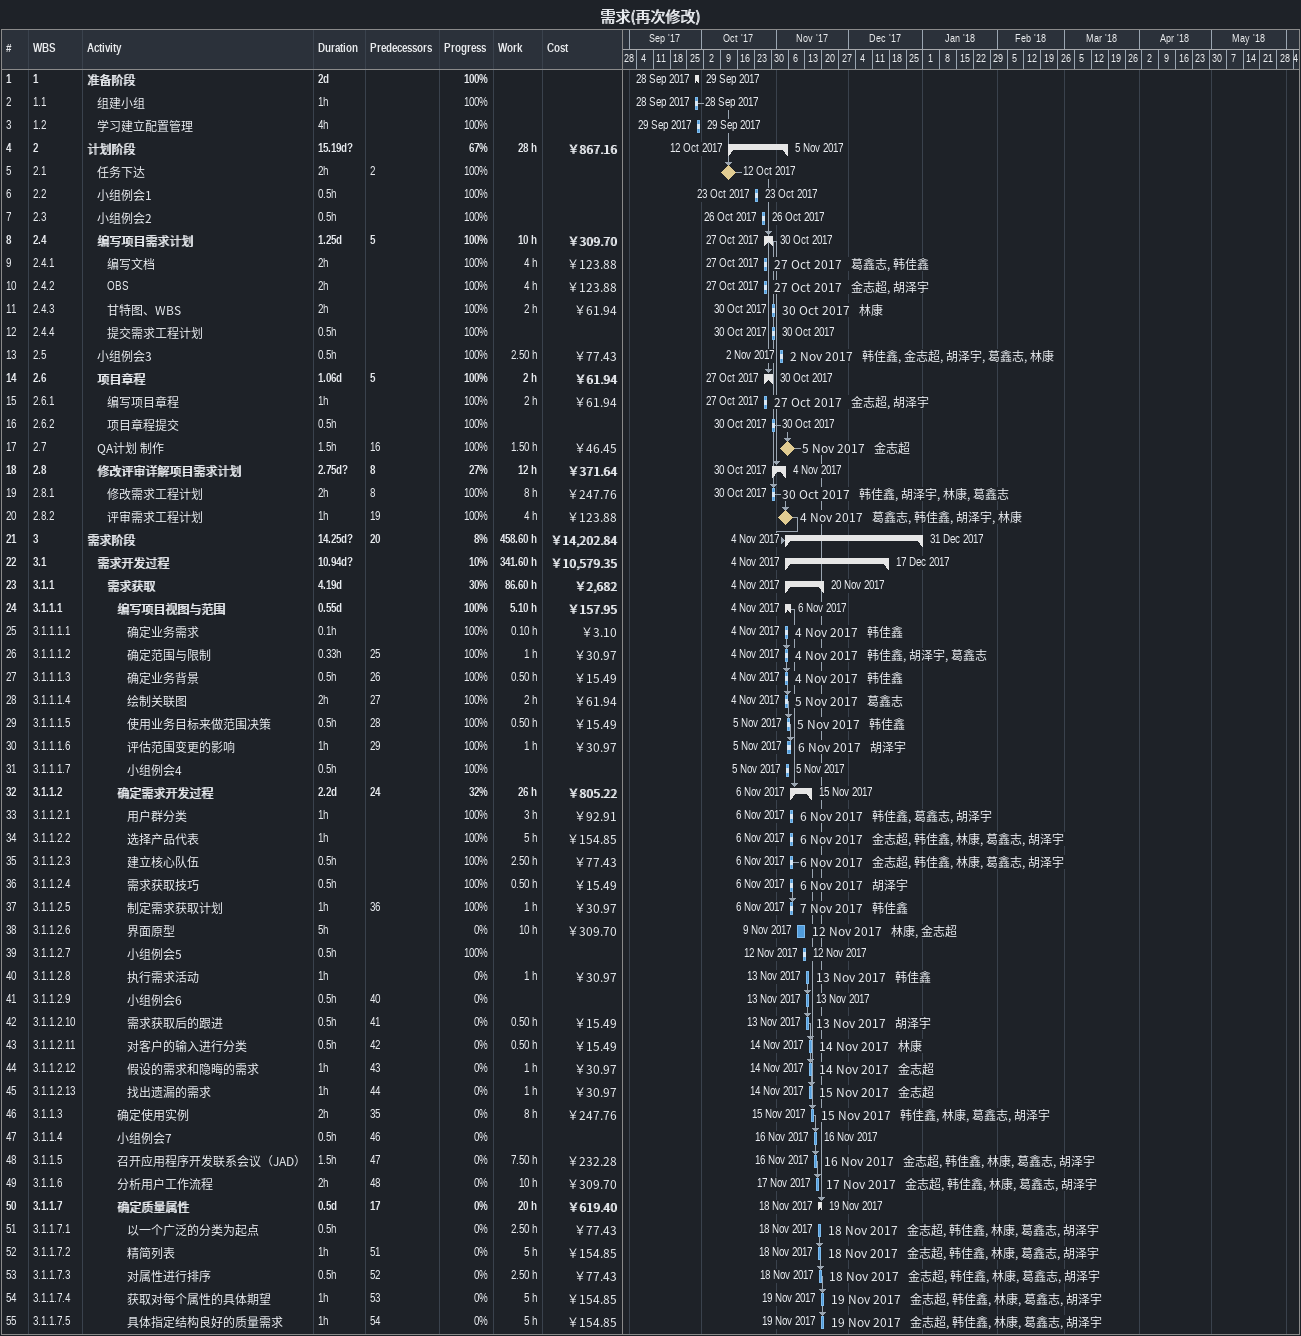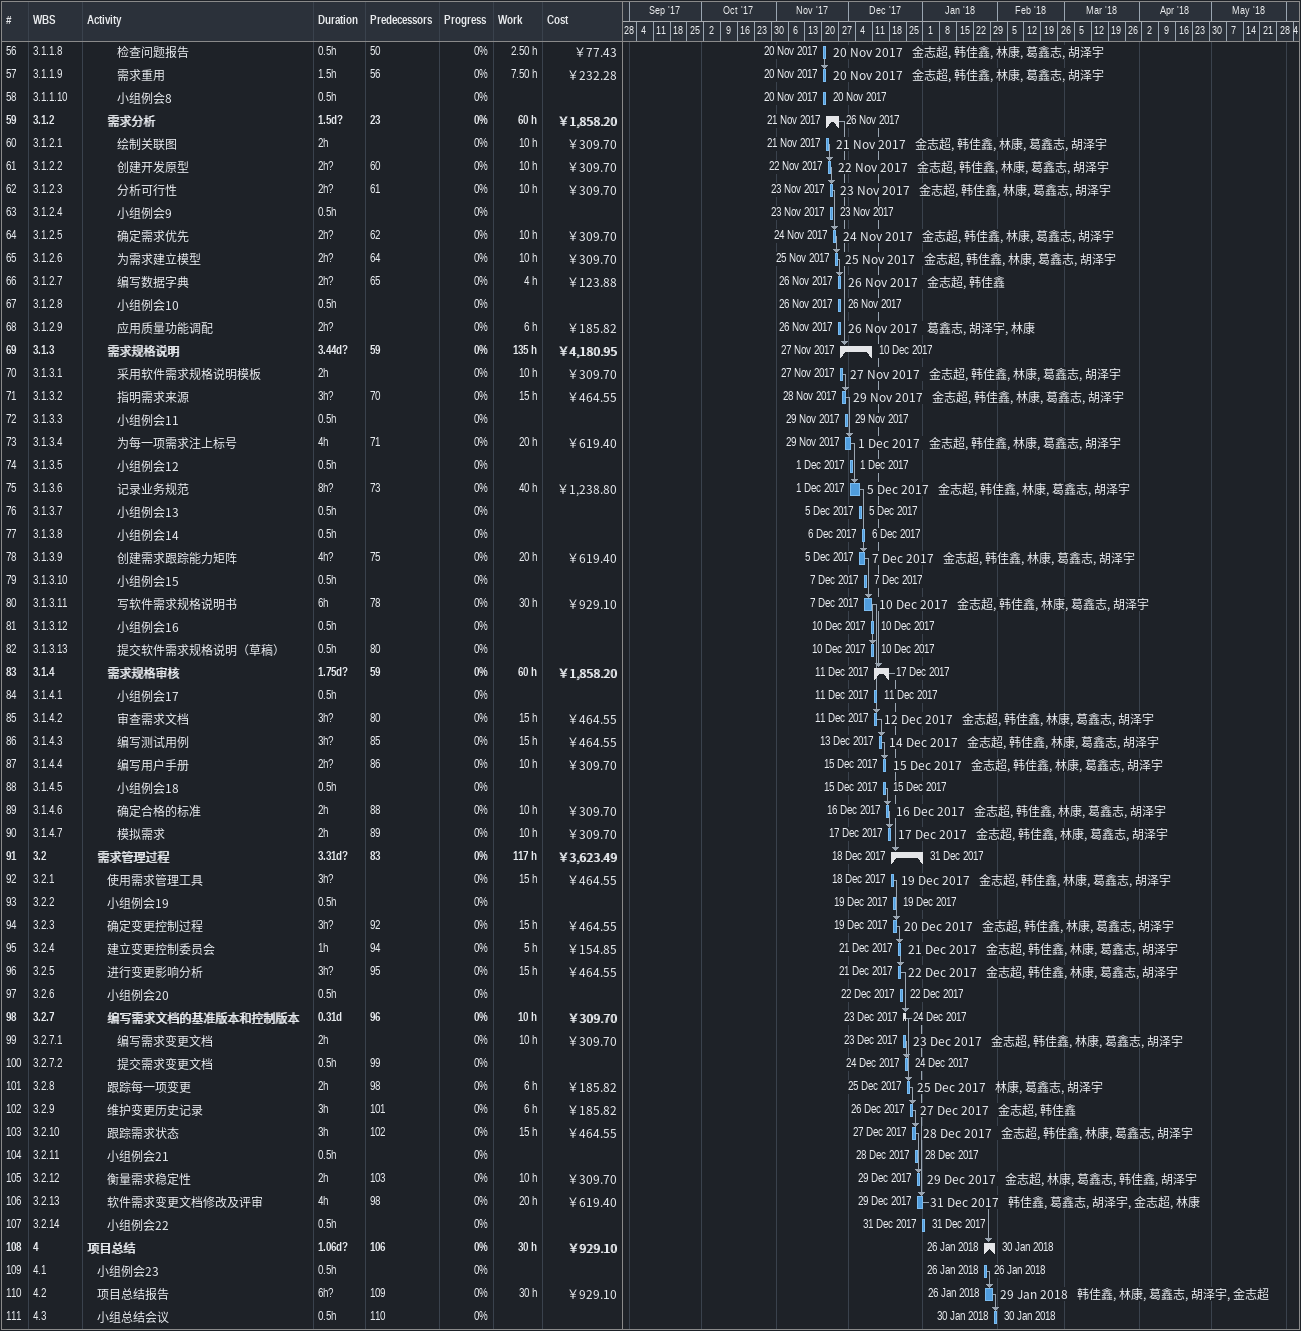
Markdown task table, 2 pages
需求(再次修改)

| ID | WBS | Task | Duration | Start | Finish | Predecessors | Resources | % complete | Work (h) | Cost (￥) |
|---|---|---|---|---|---|---|---|---|---|---|
| 1 | 1 | **准备阶段** | 2d | 2017-09-28 | 2017-09-29 |  |  | 100 |  |  |
| 2 | 1.1 | 组建小组 | 1h | 2017-09-28 | 2017-09-28 |  |  | 100 |  |  |
| 3 | 1.2 | 学习建立配置管理 | 4h | 2017-09-29 | 2017-09-29 |  |  | 100 |  |  |
| 4 | 2 | **计划阶段** | 15.19d? | 2017-10-12 | 2017-11-05 |  |  | 67 | 28 | 867.16 |
| 5 | 2.1 | 任务下达 | 2h | 2017-10-12 | 2017-10-12 | 2 |  | 100 |  |  |
| 6 | 2.2 | 小组例会1 | 0.5h | 2017-10-23 | 2017-10-23 |  |  | 100 |  |  |
| 7 | 2.3 | 小组例会2 | 0.5h | 2017-10-26 | 2017-10-26 |  |  | 100 |  |  |
| 8 | 2.4 | **编写项目需求计划** | 1.25d | 2017-10-27 | 2017-10-30 | 5 |  | 100 | 10 | 309.70 |
| 9 | 2.4.1 | 编写文档 | 2h | 2017-10-27 | 2017-10-27 |  | 葛鑫志, 韩佳鑫 | 100 | 4 | 123.88 |
| 10 | 2.4.2 | OBS | 2h | 2017-10-27 | 2017-10-27 |  | 金志超, 胡泽宇 | 100 | 4 | 123.88 |
| 11 | 2.4.3 | 甘特图、WBS | 2h | 2017-10-30 | 2017-10-30 |  | 林康 | 100 | 2 | 61.94 |
| 12 | 2.4.4 | 提交需求工程计划 | 0.5h | 2017-10-30 | 2017-10-30 |  |  | 100 |  |  |
| 13 | 2.5 | 小组例会3 | 0.5h | 2017-11-02 | 2017-11-02 |  | 韩佳鑫, 金志超, 胡泽宇, 葛鑫志, 林康 | 100 | 2.50 | 77.43 |
| 14 | 2.6 | **项目章程** | 1.06d | 2017-10-27 | 2017-10-30 | 5 |  | 100 | 2 | 61.94 |
| 15 | 2.6.1 | 编写项目章程 | 1h | 2017-10-27 | 2017-10-27 |  | 金志超, 胡泽宇 | 100 | 2 | 61.94 |
| 16 | 2.6.2 | 项目章程提交 | 0.5h | 2017-10-30 | 2017-10-30 |  |  | 100 |  |  |
| 17 | 2.7 | QA计划 制作 | 1.5h | 2017-11-05 | 2017-11-05 | 16 | 金志超 | 100 | 1.50 | 46.45 |
| 18 | 2.8 | **修改评审详解项目需求计划** | 2.75d? | 2017-10-30 | 2017-11-04 | 8 |  | 27 | 12 | 371.64 |
| 19 | 2.8.1 | 修改需求工程计划 | 2h | 2017-10-30 | 2017-10-30 | 8 | 韩佳鑫, 胡泽宇, 林康, 葛鑫志 | 100 | 8 | 247.76 |
| 20 | 2.8.2 | 评审需求工程计划 | 1h | 2017-11-04 | 2017-11-04 | 19 | 葛鑫志, 韩佳鑫, 胡泽宇, 林康 | 100 | 4 | 123.88 |
| 21 | 3 | **需求阶段** | 14.25d? | 2017-11-04 | 2017-12-31 | 20 |  | 8 | 458.60 | 14202.84 |
| 22 | 3.1 | **需求开发过程** | 10.94d? | 2017-11-04 | 2017-12-17 |  |  | 10 | 341.60 | 10579.35 |
| 23 | 3.1.1 | **需求获取** | 4.19d | 2017-11-04 | 2017-11-20 |  |  | 30 | 86.60 | 2682 |
| 24 | 3.1.1.1 | **编写项目视图与范围** | 0.55d | 2017-11-04 | 2017-11-06 |  |  | 100 | 5.10 | 157.95 |
| 25 | 3.1.1.1.1 | 确定业务需求 | 0.1h | 2017-11-04 | 2017-11-04 |  | 韩佳鑫 | 100 | 0.10 | 3.10 |
| 26 | 3.1.1.1.2 | 确定范围与限制 | 0.33h | 2017-11-04 | 2017-11-04 | 25 | 韩佳鑫, 胡泽宇, 葛鑫志 | 100 | 1 | 30.97 |
| 27 | 3.1.1.1.3 | 确定业务背景 | 0.5h | 2017-11-04 | 2017-11-04 | 26 | 韩佳鑫 | 100 | 0.50 | 15.49 |
| 28 | 3.1.1.1.4 | 绘制关联图 | 2h | 2017-11-04 | 2017-11-05 | 27 | 葛鑫志 | 100 | 2 | 61.94 |
| 29 | 3.1.1.1.5 | 使用业务目标来做范围决策 | 0.5h | 2017-11-05 | 2017-11-05 | 28 | 韩佳鑫 | 100 | 0.50 | 15.49 |
| 30 | 3.1.1.1.6 | 评估范围变更的影响 | 1h | 2017-11-05 | 2017-11-06 | 29 | 胡泽宇 | 100 | 1 | 30.97 |
| 31 | 3.1.1.1.7 | 小组例会4 | 0.5h | 2017-11-05 | 2017-11-05 |  |  | 100 |  |  |
| 32 | 3.1.1.2 | **确定需求开发过程** | 2.2d | 2017-11-06 | 2017-11-15 | 24 |  | 32 | 26 | 805.22 |
| 33 | 3.1.1.2.1 | 用户群分类 | 1h | 2017-11-06 | 2017-11-06 |  | 韩佳鑫, 葛鑫志, 胡泽宇 | 100 | 3 | 92.91 |
| 34 | 3.1.1.2.2 | 选择产品代表 | 1h | 2017-11-06 | 2017-11-06 |  | 金志超, 韩佳鑫, 林康, 葛鑫志, 胡泽宇 | 100 | 5 | 154.85 |
| 35 | 3.1.1.2.3 | 建立核心队伍 | 0.5h | 2017-11-06 | 2017-11-06 |  | 金志超, 韩佳鑫, 林康, 葛鑫志, 胡泽宇 | 100 | 2.50 | 77.43 |
| 36 | 3.1.1.2.4 | 需求获取技巧 | 0.5h | 2017-11-06 | 2017-11-06 |  | 胡泽宇 | 100 | 0.50 | 15.49 |
| 37 | 3.1.1.2.5 | 制定需求获取计划 | 1h | 2017-11-06 | 2017-11-07 | 36 | 韩佳鑫 | 100 | 1 | 30.97 |
| 38 | 3.1.1.2.6 | 界面原型 | 5h | 2017-11-09 | 2017-11-12 |  | 林康, 金志超 | 0 | 10 | 309.70 |
| 39 | 3.1.1.2.7 | 小组例会5 | 0.5h | 2017-11-12 | 2017-11-12 |  |  | 100 |  |  |
| 40 | 3.1.1.2.8 | 执行需求活动 | 1h | 2017-11-13 | 2017-11-13 |  | 韩佳鑫 | 0 | 1 | 30.97 |
| 41 | 3.1.1.2.9 | 小组例会6 | 0.5h | 2017-11-13 | 2017-11-13 | 40 |  | 0 |  |  |
| 42 | 3.1.1.2.10 | 需求获取后的跟进 | 0.5h | 2017-11-13 | 2017-11-13 | 41 | 胡泽宇 | 0 | 0.50 | 15.49 |
| 43 | 3.1.1.2.11 | 对客户的输入进行分类 | 0.5h | 2017-11-14 | 2017-11-14 | 42 | 林康 | 0 | 0.50 | 15.49 |
| 44 | 3.1.1.2.12 | 假设的需求和隐晦的需求 | 1h | 2017-11-14 | 2017-11-14 | 43 | 金志超 | 0 | 1 | 30.97 |
| 45 | 3.1.1.2.13 | 找出遗漏的需求 | 1h | 2017-11-14 | 2017-11-15 | 44 | 金志超 | 0 | 1 | 30.97 |
| 46 | 3.1.1.3 | 确定使用实例 | 2h | 2017-11-15 | 2017-11-15 | 35 | 韩佳鑫, 林康, 葛鑫志, 胡泽宇 | 0 | 8 | 247.76 |
| 47 | 3.1.1.4 | 小组例会7 | 0.5h | 2017-11-16 | 2017-11-16 | 46 |  | 0 |  |  |
| 48 | 3.1.1.5 | 召开应用程序开发联系会议（JAD） | 1.5h | 2017-11-16 | 2017-11-16 | 47 | 金志超, 韩佳鑫, 林康, 葛鑫志, 胡泽宇 | 0 | 7.50 | 232.28 |
| 49 | 3.1.1.6 | 分析用户工作流程 | 2h | 2017-11-17 | 2017-11-17 | 48 | 金志超, 韩佳鑫, 林康, 葛鑫志, 胡泽宇 | 0 | 10 | 309.70 |
| 50 | 3.1.1.7 | **确定质量属性** | 0.5d | 2017-11-18 | 2017-11-19 | 17 |  | 0 | 20 | 619.40 |
| 51 | 3.1.1.7.1 | 以一个广泛的分类为起点 | 0.5h | 2017-11-18 | 2017-11-18 |  | 金志超, 韩佳鑫, 林康, 葛鑫志, 胡泽宇 | 0 | 2.50 | 77.43 |
| 52 | 3.1.1.7.2 | 精简列表 | 1h | 2017-11-18 | 2017-11-18 | 51 | 金志超, 韩佳鑫, 林康, 葛鑫志, 胡泽宇 | 0 | 5 | 154.85 |
| 53 | 3.1.1.7.3 | 对属性进行排序 | 0.5h | 2017-11-18 | 2017-11-18 | 52 | 金志超, 韩佳鑫, 林康, 葛鑫志, 胡泽宇 | 0 | 2.50 | 77.43 |
| 54 | 3.1.1.7.4 | 获取对每个属性的具体期望 | 1h | 2017-11-19 | 2017-11-19 | 53 | 金志超, 韩佳鑫, 林康, 葛鑫志, 胡泽宇 | 0 | 5 | 154.85 |
| 55 | 3.1.1.7.5 | 具体指定结构良好的质量需求 | 1h | 2017-11-19 | 2017-11-19 | 54 | 金志超, 韩佳鑫, 林康, 葛鑫志, 胡泽宇 | 0 | 5 | 154.85 |
| 56 | 3.1.1.8 | 检查问题报告 | 0.5h | 2017-11-20 | 2017-11-20 | 50 | 金志超, 韩佳鑫, 林康, 葛鑫志, 胡泽宇 | 0 | 2.50 | 77.43 |
| 57 | 3.1.1.9 | 需求重用 | 1.5h | 2017-11-20 | 2017-11-20 | 56 | 金志超, 韩佳鑫, 林康, 葛鑫志, 胡泽宇 | 0 | 7.50 | 232.28 |
| 58 | 3.1.1.10 | 小组例会8 | 0.5h | 2017-11-20 | 2017-11-20 |  |  | 0 |  |  |
| 59 | 3.1.2 | **需求分析** | 1.5d? | 2017-11-21 | 2017-11-26 | 23 |  | 0 | 60 | 1858.20 |
| 60 | 3.1.2.1 | 绘制关联图 | 2h | 2017-11-21 | 2017-11-21 |  | 金志超, 韩佳鑫, 林康, 葛鑫志, 胡泽宇 | 0 | 10 | 309.70 |
| 61 | 3.1.2.2 | 创建开发原型 | 2h? | 2017-11-22 | 2017-11-22 | 60 | 金志超, 韩佳鑫, 林康, 葛鑫志, 胡泽宇 | 0 | 10 | 309.70 |
| 62 | 3.1.2.3 | 分析可行性 | 2h? | 2017-11-23 | 2017-11-23 | 61 | 金志超, 韩佳鑫, 林康, 葛鑫志, 胡泽宇 | 0 | 10 | 309.70 |
| 63 | 3.1.2.4 | 小组例会9 | 0.5h | 2017-11-23 | 2017-11-23 |  |  | 0 |  |  |
| 64 | 3.1.2.5 | 确定需求优先 | 2h? | 2017-11-24 | 2017-11-24 | 62 | 金志超, 韩佳鑫, 林康, 葛鑫志, 胡泽宇 | 0 | 10 | 309.70 |
| 65 | 3.1.2.6 | 为需求建立模型 | 2h? | 2017-11-25 | 2017-11-25 | 64 | 金志超, 韩佳鑫, 林康, 葛鑫志, 胡泽宇 | 0 | 10 | 309.70 |
| 66 | 3.1.2.7 | 编写数据字典 | 2h? | 2017-11-26 | 2017-11-26 | 65 | 金志超, 韩佳鑫 | 0 | 4 | 123.88 |
| 67 | 3.1.2.8 | 小组例会10 | 0.5h | 2017-11-26 | 2017-11-26 |  |  | 0 |  |  |
| 68 | 3.1.2.9 | 应用质量功能调配 | 2h? | 2017-11-26 | 2017-11-26 |  | 葛鑫志, 胡泽宇, 林康 | 0 | 6 | 185.82 |
| 69 | 3.1.3 | **需求规格说明** | 3.44d? | 2017-11-27 | 2017-12-10 | 59 |  | 0 | 135 | 4180.95 |
| 70 | 3.1.3.1 | 采用软件需求规格说明模板 | 2h | 2017-11-27 | 2017-11-27 |  | 金志超, 韩佳鑫, 林康, 葛鑫志, 胡泽宇 | 0 | 10 | 309.70 |
| 71 | 3.1.3.2 | 指明需求来源 | 3h? | 2017-11-28 | 2017-11-29 | 70 | 金志超, 韩佳鑫, 林康, 葛鑫志, 胡泽宇 | 0 | 15 | 464.55 |
| 72 | 3.1.3.3 | 小组例会11 | 0.5h | 2017-11-29 | 2017-11-29 |  |  | 0 |  |  |
| 73 | 3.1.3.4 | 为每一项需求注上标号 | 4h | 2017-11-29 | 2017-12-01 | 71 | 金志超, 韩佳鑫, 林康, 葛鑫志, 胡泽宇 | 0 | 20 | 619.40 |
| 74 | 3.1.3.5 | 小组例会12 | 0.5h | 2017-12-01 | 2017-12-01 |  |  | 0 |  |  |
| 75 | 3.1.3.6 | 记录业务规范 | 8h? | 2017-12-01 | 2017-12-05 | 73 | 金志超, 韩佳鑫, 林康, 葛鑫志, 胡泽宇 | 0 | 40 | 1238.80 |
| 76 | 3.1.3.7 | 小组例会13 | 0.5h | 2017-12-05 | 2017-12-05 |  |  | 0 |  |  |
| 77 | 3.1.3.8 | 小组例会14 | 0.5h | 2017-12-06 | 2017-12-06 |  |  | 0 |  |  |
| 78 | 3.1.3.9 | 创建需求跟踪能力矩阵 | 4h? | 2017-12-05 | 2017-12-07 | 75 | 金志超, 韩佳鑫, 林康, 葛鑫志, 胡泽宇 | 0 | 20 | 619.40 |
| 79 | 3.1.3.10 | 小组例会15 | 0.5h | 2017-12-07 | 2017-12-07 |  |  | 0 |  |  |
| 80 | 3.1.3.11 | 写软件需求规格说明书 | 6h | 2017-12-07 | 2017-12-10 | 78 | 金志超, 韩佳鑫, 林康, 葛鑫志, 胡泽宇 | 0 | 30 | 929.10 |
| 81 | 3.1.3.12 | 小组例会16 | 0.5h | 2017-12-10 | 2017-12-10 |  |  | 0 |  |  |
| 82 | 3.1.3.13 | 提交软件需求规格说明（草稿） | 0.5h | 2017-12-10 | 2017-12-10 | 80 |  | 0 |  |  |
| 83 | 3.1.4 | **需求规格审核** | 1.75d? | 2017-12-11 | 2017-12-17 | 59 |  | 0 | 60 | 1858.20 |
| 84 | 3.1.4.1 | 小组例会17 | 0.5h | 2017-12-11 | 2017-12-11 |  |  | 0 |  |  |
| 85 | 3.1.4.2 | 审查需求文档 | 3h? | 2017-12-11 | 2017-12-12 | 80 | 金志超, 韩佳鑫, 林康, 葛鑫志, 胡泽宇 | 0 | 15 | 464.55 |
| 86 | 3.1.4.3 | 编写测试用例 | 3h? | 2017-12-13 | 2017-12-14 | 85 | 金志超, 韩佳鑫, 林康, 葛鑫志, 胡泽宇 | 0 | 15 | 464.55 |
| 87 | 3.1.4.4 | 编写用户手册 | 2h? | 2017-12-15 | 2017-12-15 | 86 | 金志超, 韩佳鑫, 林康, 葛鑫志, 胡泽宇 | 0 | 10 | 309.70 |
| 88 | 3.1.4.5 | 小组例会18 | 0.5h | 2017-12-15 | 2017-12-15 |  |  | 0 |  |  |
| 89 | 3.1.4.6 | 确定合格的标准 | 2h | 2017-12-16 | 2017-12-16 | 88 | 金志超, 韩佳鑫, 林康, 葛鑫志, 胡泽宇 | 0 | 10 | 309.70 |
| 90 | 3.1.4.7 | 模拟需求 | 2h | 2017-12-17 | 2017-12-17 | 89 | 金志超, 韩佳鑫, 林康, 葛鑫志, 胡泽宇 | 0 | 10 | 309.70 |
| 91 | 3.2 | **需求管理过程** | 3.31d? | 2017-12-18 | 2017-12-31 | 83 |  | 0 | 117 | 3623.49 |
| 92 | 3.2.1 | 使用需求管理工具 | 3h? | 2017-12-18 | 2017-12-19 |  | 金志超, 韩佳鑫, 林康, 葛鑫志, 胡泽宇 | 0 | 15 | 464.55 |
| 93 | 3.2.2 | 小组例会19 | 0.5h | 2017-12-19 | 2017-12-19 |  |  | 0 |  |  |
| 94 | 3.2.3 | 确定变更控制过程 | 3h? | 2017-12-19 | 2017-12-20 | 92 | 金志超, 韩佳鑫, 林康, 葛鑫志, 胡泽宇 | 0 | 15 | 464.55 |
| 95 | 3.2.4 | 建立变更控制委员会 | 1h | 2017-12-21 | 2017-12-21 | 94 | 金志超, 韩佳鑫, 林康, 葛鑫志, 胡泽宇 | 0 | 5 | 154.85 |
| 96 | 3.2.5 | 进行变更影响分析 | 3h? | 2017-12-21 | 2017-12-22 | 95 | 金志超, 韩佳鑫, 林康, 葛鑫志, 胡泽宇 | 0 | 15 | 464.55 |
| 97 | 3.2.6 | 小组例会20 | 0.5h | 2017-12-22 | 2017-12-22 |  |  | 0 |  |  |
| 98 | 3.2.7 | **编写需求文档的基准版本和控制版本** | 0.31d | 2017-12-23 | 2017-12-24 | 96 |  | 0 | 10 | 309.70 |
| 99 | 3.2.7.1 | 编写需求变更文档 | 2h | 2017-12-23 | 2017-12-23 |  | 金志超, 韩佳鑫, 林康, 葛鑫志, 胡泽宇 | 0 | 10 | 309.70 |
| 100 | 3.2.7.2 | 提交需求变更文档 | 0.5h | 2017-12-24 | 2017-12-24 | 99 |  | 0 |  |  |
| 101 | 3.2.8 | 跟踪每一项变更 | 2h | 2017-12-25 | 2017-12-25 | 98 | 林康, 葛鑫志, 胡泽宇 | 0 | 6 | 185.82 |
| 102 | 3.2.9 | 维护变更历史记录 | 3h | 2017-12-26 | 2017-12-27 | 101 | 金志超, 韩佳鑫 | 0 | 6 | 185.82 |
| 103 | 3.2.10 | 跟踪需求状态 | 3h | 2017-12-27 | 2017-12-28 | 102 | 金志超, 韩佳鑫, 林康, 葛鑫志, 胡泽宇 | 0 | 15 | 464.55 |
| 104 | 3.2.11 | 小组例会21 | 0.5h | 2017-12-28 | 2017-12-28 |  |  | 0 |  |  |
| 105 | 3.2.12 | 衡量需求稳定性 | 2h | 2017-12-29 | 2017-12-29 | 103 | 金志超, 林康, 葛鑫志, 韩佳鑫, 胡泽宇 | 0 | 10 | 309.70 |
| 106 | 3.2.13 | 软件需求变更文档修改及评审 | 4h | 2017-12-29 | 2017-12-31 | 98 | 韩佳鑫, 葛鑫志, 胡泽宇, 金志超, 林康 | 0 | 20 | 619.40 |
| 107 | 3.2.14 | 小组例会22 | 0.5h | 2017-12-31 | 2017-12-31 |  |  | 0 |  |  |
| 108 | 4 | **项目总结** | 1.06d? | 2018-01-26 | 2018-01-30 | 106 |  | 0 | 30 | 929.10 |
| 109 | 4.1 | 小组例会23 | 0.5h | 2018-01-26 | 2018-01-26 |  |  | 0 |  |  |
| 110 | 4.2 | 项目总结报告 | 6h? | 2018-01-26 | 2018-01-29 | 109 | 韩佳鑫, 林康, 葛鑫志, 胡泽宇, 金志超 | 0 | 30 | 929.10 |
| 111 | 4.3 | 小组总结会议 | 0.5h | 2018-01-30 | 2018-01-30 | 110 |  | 0 |  |  |
